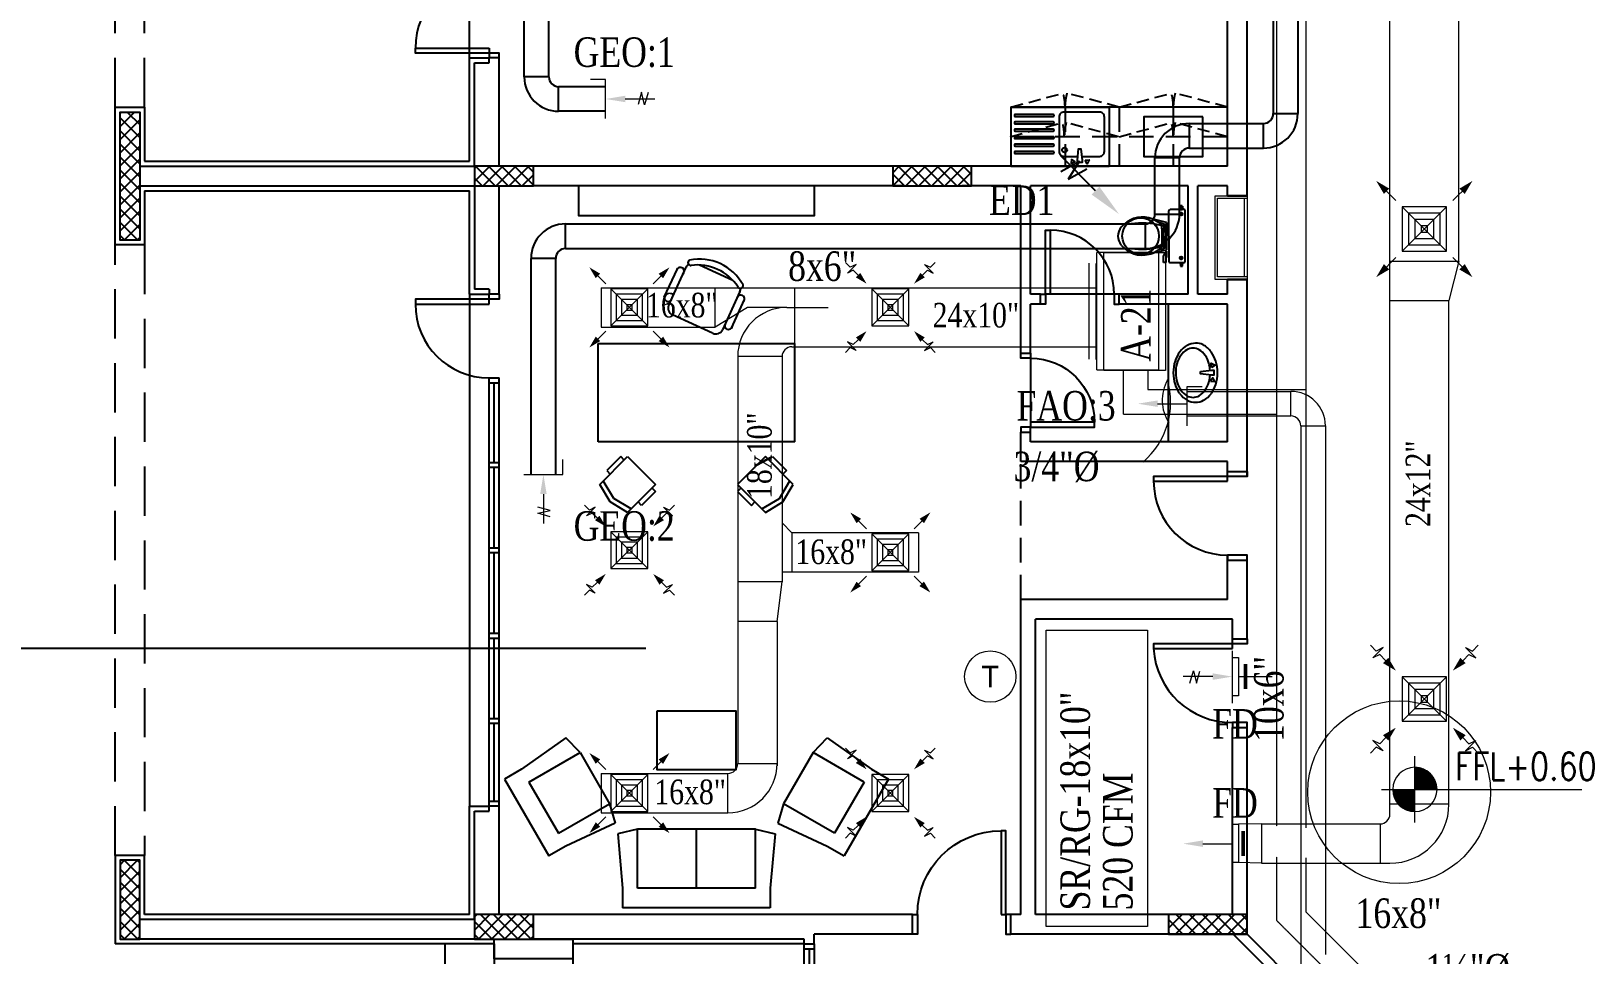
# Model space of a CAD drawing. Extents: x 278386 to 404536, y 8015 to 97114.
# Drawn here: x 299771 to 315429, y 30032 to 39410 of the extents above; entities that cross this region are included whole.
import ezdxf
from ezdxf.enums import TextEntityAlignment as Align

# ---------------------------------------------------------------- set-up
doc = ezdxf.new("R2010")
doc.units = 0
doc.header["$LTSCALE"] = 2
doc.header["$MEASUREMENT"] = 0
for name, pattern in [('1-BLOCK-A_FLOOR PLAN$0$HIDDEN', [0.375, 0.25, -0.125]), ('1-BLOCK-A_FLOOR PLAN$0$HIDDEN2', [0.1875, 0.125, -0.0625]), ('HIDDEN', [0.375, 0.25, -0.125])]:
    doc.linetypes.add(name, pattern=pattern)
doc.layers.get('0').update_dxf_attribs({"color": 1})
for name, color, linetype, lineweight in [('-D', 2, 'Continuous', 13), ('-DT', 4, 'Continuous', 13), ('1-BLOCK-A_FLOOR PLAN$0$FINS', 1, 'Continuous', 13), ('1-BLOCK-A_FLOOR PLAN$0$LEVEL', 1, 'Continuous', 13), ('ac duct1', 50, 'Continuous', 13), ('fresh air', 6, 'Continuous', 13)]:
    doc.layers.add(name, color=color, linetype=linetype, lineweight=lineweight)
for name, color, linetype in [('1-BLOCK-A_FLOOR PLAN$0$ARCH', 1, '1-BLOCK-A_FLOOR PLAN$0$HIDDEN2'), ('1-BLOCK-A_FLOOR PLAN$0$CLADDING', 1, 'Continuous'), ('1-BLOCK-A_FLOOR PLAN$0$COL-HAT', 1, 'Continuous'), ('1-BLOCK-A_FLOOR PLAN$0$COLUMN', 1, 'Continuous'), ('1-BLOCK-A_FLOOR PLAN$0$DOOR', 1, 'Continuous'), ('1-BLOCK-A_FLOOR PLAN$0$EL', 1, 'Continuous'), ('1-BLOCK-A_FLOOR PLAN$0$FIXT KIT', 1, 'Continuous'), ('1-BLOCK-A_FLOOR PLAN$0$FUR', 1, 'Continuous'), ('1-BLOCK-A_FLOOR PLAN$0$Hidden', 1, '1-BLOCK-A_FLOOR PLAN$0$HIDDEN'), ('1-BLOCK-A_FLOOR PLAN$0$KITCHEN', 1, 'Continuous'), ('1-BLOCK-A_FLOOR PLAN$0$SANFIX', 1, 'Continuous'), ('1-BLOCK-A_FLOOR PLAN$0$STAIR', 1, 'Continuous'), ('1-BLOCK-A_FLOOR PLAN$0$WALL', 1, 'Continuous'), ('1-BLOCK-A_FLOOR PLAN$0$WIN', 1, 'Continuous'), ('ex text', 93, 'Continuous'), ('ext', 93, 'Continuous')]:
    doc.layers.add(name, color=color, linetype=linetype)
doc.styles.add('1-BLOCK-A_FLOOR PLAN$0$RomanS', font='romans.shx')
doc.styles.add('DIMTEXT', font='romans.shx', dxfattribs={"width": 0.75})
doc.styles.add('IBA', font='romantic.ttf', dxfattribs={"width": 0.8, "height": 0.3})
doc.styles.add('manohar', font='romantic.ttf', dxfattribs={"width": 0.8, "height": 0.25})
doc.styles.add('T2', font='TXT', dxfattribs={"height": 2.5})
doc.dimstyles.new('LEADER', dxfattribs={"dimscale": 0.2, "dimtxt": 1.8, "dimasz": 2, "dimexe": 2, "dimexo": 1.5, "dimgap": 1, "dimtad": 1, "dimlfac": 100, "dimzin": 13, "dimdsep": 46, "dimtxsty": 'DIMTEXT', "dimcen": 1.5, "dimdle": 2, "dimclrd": 4, "dimclre": 256, "dimclrt": 4, "dimadec": 0, "dimazin": 0, "dimtfac": 1, "dimtix": 1, "dimtmove": 2, "dimatfit": 0, "dimfxl": 2, "dimtolj": 1, "dimtzin": 13, "dimarcsym": 0})
pattern_1 = [(45, (-200, -4), (-0.06629126, 0.06629126), []), (135, (-200, -4), (-0.06629126, -0.06629126), [])]

# ---------------------------------------------------------------- blocks, each defined once
blk = doc.blocks.new('SA')
at = {"color": 7}
blk.add_line((-3, 0), (0, 0), dxfattribs=at)
blk.add_solid([(-3, -0.33), (-3, 0.33), (-5, 0)], dxfattribs=at)
blk = doc.blocks.new('A$C364C0CB1')
at = {"layer": '-DT'}
blk.add_lwpolyline([(-0.224, 0), (0.175, 0), (0.175, 0.152)], dxfattribs=at)
at = {"layer": '-DT', "xscale": 0.1000000000000014, "yscale": 0.1000000000000014, "zscale": 0.1000000000000014, "rotation": 90}
blk.add_blockref('SA', (0, 0), dxfattribs=at)
blk = doc.blocks.new('RA')
for p, q in [((-2, 0), (-5, 0)), ((-4.32, -0.67), (-3.95, 0.58)), ((-3.95, 0.58), (-3.66, -0.68)), ((-3.66, -0.68), (-3.32, 0.56))]:
    blk.add_line(p, q)
blk.add_solid([(-2, 0.33), (-2, -0.33), (0, 0)])
blk = doc.blocks.new('A$C5D7019D5')
at = {"layer": '-DT'}
blk.add_lwpolyline([(-0.199, 0), (0.199, 0), (0.199, 0.152)], dxfattribs=at)
at = {"layer": '-DT', "xscale": 0.1000000000000014, "yscale": 0.1000000000000014, "zscale": 0.1000000000000014, "rotation": 90}
blk.add_blockref('RA', (0, 0), dxfattribs=at)
blk = doc.blocks.new('CR')
at = {"layer": 'ext'}
for p, q in [((2.739, 2.723), (4.861, 4.845)), ((3.91, 4.834), (4.527, 3.692)), ((3.433, 4.383), (4.071, 3.261)), ((4.527, 3.692), (3.433, 4.383))]:
    blk.add_line(p, q, dxfattribs=at)
blk.add_circle((0, 0), 1.109, dxfattribs=at)
blk.add_solid([(2.975, 2.488), (2.504, 2.959), (1.325, 1.309)], dxfattribs=at)
blk = doc.blocks.new('1-BLOCK-A_FLOOR PLAN$0$A-WC')
at = {"layer": '1-BLOCK-A_FLOOR PLAN$0$SANFIX', "color": 8, "linetype": 'Continuous'}
for p, q in [((0.246, 0), (-0.246, 0)), ((-0.248, -0.036), (-0.301, -0.036)), ((-0.29, -0.026), (-0.271, -0.026)), ((-0.29, -0.045), (-0.29, -0.026)), ((-0.271, -0.045), (-0.29, -0.045)), ((-0.271, -0.022), (-0.261, -0.022)), ((-0.271, -0.05), (-0.271, -0.022)), ((-0.261, -0.05), (-0.271, -0.05)), ((-0.261, -0.022), (-0.261, -0.05)), ((-0.256, -0.01), (-0.256, -0.144)), ((-0.194, -0.038), (-0.229, -0.038)), ((-0.212, -0.056), (-0.212, -0.021)), ((0.195, -0.038), (0.23, -0.038)), ((0.212, -0.056), (0.212, -0.021)), ((0.249, -0.036), (0.302, -0.036)), ((0.256, -0.144), (0.256, -0.01)), ((0.261, -0.022), (0.261, -0.05)), ((0.272, -0.022), (0.261, -0.022)), ((0.261, -0.05), (0.272, -0.05)), ((0.272, -0.05), (0.272, -0.022)), ((0.29, -0.026), (0.272, -0.026)), ((0.272, -0.045), (0.29, -0.045)), ((0.29, -0.045), (0.29, -0.026)), ((-0.241, -0.159), (0.241, -0.159)), ((-0.175, -0.35), (-0.134, -0.184)), ((-0.117, -0.236), (-0.134, -0.259)), ((-0.131, -0.181), (0, -0.181)), ((-0.131, -0.24), (-0.115, -0.198)), ((-0.105, -0.192), (0, -0.192)), ((-0.101, -0.228), (-0.101, -0.206)), ((-0.101, -0.206), (-0.057, -0.206)), ((-0.067, -0.206), (-0.067, -0.224)), ((-0.057, -0.206), (-0.057, -0.223)), ((-0.057, -0.211), (-0.035, -0.211)), ((-0.035, -0.211), (-0.035, -0.216)), ((-0.035, -0.216), (0.036, -0.216)), ((0, -0.181), (0.132, -0.181)), ((0.106, -0.192), (0, -0.192)), ((0.058, -0.211), (0.036, -0.211)), ((0.036, -0.211), (0.036, -0.216)), ((0.102, -0.206), (0.058, -0.206)), ((0.058, -0.206), (0.058, -0.222)), ((0.068, -0.206), (0.068, -0.223)), ((0.102, -0.226), (0.102, -0.206)), ((0.132, -0.24), (0.115, -0.198)), ((0.134, -0.259), (0.116, -0.233)), ((0.135, -0.184), (0.176, -0.35)), ((0.147, -0.179), (0.209, -0.179)), ((0.147, -0.179), (0.147, -0.186)), ((0.147, -0.186), (0.256, -0.186)), ((0.163, -0.194), (0.163, -0.186)), ((0.197, -0.208), (0.163, -0.194)), ((0.256, -0.208), (0.197, -0.208)), ((0.209, -0.186), (0.209, -0.179)), ((0.256, -0.186), (0.256, -0.208))]:
    blk.add_line(p, q, dxfattribs=at)
for centre in [(-0.212, -0.038), (0.212, -0.038)]:
    blk.add_circle(centre, 0.0141, dxfattribs=at)
for centre, radius, start, end in [((-0.246, -0.01), 0.0101, 90, 180), ((-0.241, -0.144), 0.0151, 180, 270), ((0.241, -0.144), 0.0151, 270, 0), ((0.246, -0.01), 0.0101, 0, 90), ((0.082, -0.414), 0.265, 148.9077, 165.9465), ((0.244, -0.512), 0.454, 146.1571, 148.9077), ((-0.131, -0.184), 0.00303, 90, 165.9466), ((0.58, -0.415), 0.706, 164.6366, 188.9578), ((-0.101, -0.248), 0.0202, 96.9358, 142.58), ((-0.105, -0.202), 0.0101, 90, 158.4986), ((0.009, -1.155), 0.934, 84.3005, 96.9358), ((0.1, -0.246), 0.0202, 37.7817, 84.3005), ((-0.578, -0.415), 0.706, 351.0468, 15.5336), ((0.106, -0.202), 0.0101, 21.5014, 90), ((0.132, -0.184), 0.00303, 14.0534, 90), ((-0.243, -0.512), 0.454, 31.0923, 33.8429), ((-0.081, -0.414), 0.265, 14.0535, 31.0923), ((0.082, -0.414), 0.265, 165.9465, 230.8792), ((-0.081, -0.414), 0.265, 309.1208, 14.0535), ((0, -0.514), 0.136, 230.8791, 309.1209)]:
    blk.add_arc(centre, radius, start, end, dxfattribs=at)
blk = doc.blocks.new('1-BLOCK-A_FLOOR PLAN$0$Lib23')
at = {"color": 9}
for points in [[(0.072, 0.086), (0.029, 0.089), (0.049, 0.05)], [(0.175, -0.012), (0.063, -0.025), (0.038, -0.025), (0.038, 0.025), (0.063, 0.025), (0.175, 0.012)], [(0.061, -0.053), (0.064, -0.096), (0.025, -0.076)]]:
    blk.add_lwpolyline(points, close=True, dxfattribs=at)
blk.add_lwpolyline([(0.076, -0.024, 0.054069), (0.089, -0.099, 0.082314), (0.126, -0.177, 0.106842), (0.187, -0.233, 0.13438), (0.25, -0.25, 0.13438)], format="xyb", dxfattribs=at)
for centre, radius, start, end in [((0.313, 0.026), 0.309, 143.1301, 162.7421), ((0.259, 0.067), 0.242, 118.9112, 143.1301), ((0.342, 0.026), 0.263, 145.008, 163.8305), ((0.286, 0.065), 0.195, 120.6142, 145.008), ((0.225, 0.129), 0.171, 90, 118.9112), ((0.25, 0.125), 0.125, 90, 120.6142), ((0.225, 0.129), 0.171, 61.0888, 90), ((0.25, 0.125), 0.125, 59.3858, 90), ((0.191, 0.067), 0.242, 36.8699, 61.0888), ((0.214, 0.065), 0.195, 34.992, 59.3858), ((0.158, 0.026), 0.263, 16.1695, 34.992), ((0.137, 0.026), 0.309, 17.2579, 36.8699), ((0.399, 0), 0.399, 162.7421, 180), ((0.399, 0), 0.399, 180, 197.2579), ((0.431, 0), 0.356, 163.8305, 176.2102), ((0.069, 0), 0.356, 360, 16.1695), ((0.158, -0.016), 0.268, 343.8305, 3.4791), ((0.051, 0), 0.399, 0, 17.2579), ((0.051, 0), 0.399, 342.7421, 0), ((0.313, -0.026), 0.309, 197.2579, 216.8699), ((0.135, -0.01), 0.291, 325.008, 343.8305), ((0.137, -0.026), 0.309, 323.1301, 342.7421), ((0.273, -0.057), 0.259, 216.8699, 241.0888), ((0.214, -0.165), 0.136, 241.0888, 274.7817), ((0.225, -0.129), 0.171, 270, 298.9112), ((0.25, -0.125), 0.125, 270, 300.6142), ((0.191, -0.067), 0.242, 298.9112, 323.1301), ((0.214, -0.065), 0.195, 300.6142, 325.008)]:
    blk.add_arc(centre, radius, start, end, dxfattribs=at)
blk = doc.blocks.new('1-BLOCK-A_FLOOR PLAN$0$A$C274622E8')
at = {"color": 8}
for p, q in [((0.2, 0.8), (0, 0.75)), ((0.2, 0.2), (0.2, 0.8)), ((1.4, 0.8), (0.2, 0.8)), ((0.8, 0.2), (0.8, 0.8)), ((1.4, 0.2), (1.4, 0.8)), ((1.4, 0.8), (1.6, 0.75)), ((0, 0.75), (0.05, 0.2)), ((1.6, 0.75), (1.55, 0.2)), ((0.05, 0.2), (0.05, 0)), ((1.4, 0.2), (0.2, 0.2)), ((1.55, 0.2), (1.55, 0)), ((1.55, 0), (0.05, 0))]:
    blk.add_line(p, q, dxfattribs=at)
blk = doc.blocks.new('1-BLOCK-A_FLOOR PLAN$0$10d80l')
at = {"color": 9}
blk.add_line((0.75, 0.1), (0.05, 0.1), dxfattribs=at)
for points in [[(0.1, 0.1), (0.05, 0.1), (0.05, 0.75), (0.1, 0.75), (0.1, 0.1)], [(0, 0.1), (0.05, 0.1), (0.05, 0), (0, 0)], [(0.8, 0.1), (0.75, 0.1), (0.75, 0), (0.8, 0)]]:
    blk.add_lwpolyline(points, dxfattribs=at)
blk.add_arc((0.1, 0.1), 0.65, 0, 90, dxfattribs=at)
blk = doc.blocks.new('1-BLOCK-A_FLOOR PLAN$0$W80')
at = {"color": 8}
for p, q in [((0, 0.1), (0.8, 0.1)), ((0.8, 0), (0, 0)), ((0.05, 0), (0.05, 0.1)), ((0.75, 0.05), (0.05, 0.05)), ((0.75, 0.1), (0.75, 0))]:
    blk.add_line(p, q, dxfattribs=at)
blk = doc.blocks.new('1-BLOCK-A_FLOOR PLAN$0$Lvft1')
at = {"color": 8}
for p, q in [((0.9, -0.05), (0, -0.05)), ((0, -0.25), (0, -0.05)), ((0.9, -0.25), (0.9, -0.05)), ((-0.05, -0.8), (0, -0.25)), ((0.15, -0.25), (0.15, -0.85)), ((0.75, -0.25), (0.15, -0.25)), ((0.75, -0.25), (0.75, -0.85)), ((0.95, -0.8), (0.9, -0.25)), ((0.15, -0.85), (-0.05, -0.8)), ((0.75, -0.85), (0.15, -0.85)), ((0.75, -0.85), (0.95, -0.8))]:
    blk.add_line(p, q, dxfattribs=at)
blk = doc.blocks.new('1-BLOCK-A_FLOOR PLAN$0$20d100l')
at = {"color": 8}
for points in [[(0.1, 0.2), (0.05, 0.2), (0.05, 1.05), (0.1, 1.05), (0.1, 0.2)], [(0, 0.2), (0.05, 0.2), (0.05, 0), (0, 0)], [(1, 0.2), (0.95, 0.2), (0.95, 0), (1, 0)]]:
    blk.add_lwpolyline(points, dxfattribs=at)
blk.add_arc((0.1, 0.2), 0.85, 0, 90, dxfattribs=at)
blk = doc.blocks.new('1-BLOCK-A_FLOOR PLAN$0$ZA_TARGT')
at = {"color": 8}
for p, q in [((0, 0.75), (0, -0.75)), ((-0.353, 0.354), (0, 0.354)), ((-0.331, 0.375), (0, 0.375)), ((-0.305, 0.396), (0, 0.396)), ((-0.276, 0.417), (0, 0.417)), ((-0.242, 0.438), (0, 0.438)), ((-0.2, 0.458), (0, 0.458)), ((-0.143, 0.479), (0, 0.479)), ((-0.75, 0), (0.75, 0)), ((-0.5, 0.021), (0, 0.021)), ((-0.498, 0.042), (0, 0.042)), ((-0.496, 0.063), (0, 0.063)), ((-0.493, 0.083), (0, 0.083)), ((-0.489, 0.104), (0, 0.104)), ((-0.484, 0.125), (0, 0.125)), ((-0.478, 0.146), (0, 0.146)), ((-0.471, 0.167), (0, 0.167)), ((-0.464, 0.188), (0, 0.188)), ((-0.455, 0.208), (0, 0.208)), ((-0.444, 0.229), (0, 0.229)), ((-0.433, 0.25), (0, 0.25)), ((-0.42, 0.271), (0, 0.271)), ((-0.406, 0.292), (0, 0.292)), ((-0.39, 0.313), (0, 0.313)), ((-0.373, 0.333), (0, 0.333)), ((0, 0), (0.5, 0)), ((0, 0), (0.5, 0)), ((0.5, -0.021), (0, -0.021)), ((0.498, -0.042), (0, -0.042)), ((0.496, -0.063), (0, -0.063)), ((0.493, -0.083), (0, -0.083)), ((0.489, -0.104), (0, -0.104)), ((0.484, -0.125), (0, -0.125)), ((0.478, -0.146), (0, -0.146)), ((0.471, -0.167), (0, -0.167)), ((0.464, -0.188), (0, -0.188)), ((0.455, -0.208), (0, -0.208)), ((0.444, -0.229), (0, -0.229)), ((0.433, -0.25), (0, -0.25)), ((0.42, -0.271), (0, -0.271)), ((0.406, -0.292), (0, -0.292)), ((0.39, -0.313), (0, -0.313)), ((0.373, -0.333), (0, -0.333)), ((0.353, -0.354), (0, -0.354)), ((0.331, -0.375), (0, -0.375)), ((0.305, -0.396), (0, -0.396)), ((0.276, -0.417), (0, -0.417)), ((0.242, -0.438), (0, -0.438)), ((0.2, -0.458), (0, -0.458)), ((0.143, -0.479), (0, -0.479))]:
    blk.add_line(p, q, dxfattribs=at)
blk.add_circle((0, 0), 0.5, dxfattribs=at)
blk = doc.blocks.new('1-BLOCK-A_FLOOR PLAN$0$sk-s-100')
at = {"color": 8}
for p, q in [((1, 0), (0, 0)), ((0, -0.6), (0, 0)), ((1, -0.6), (1, 0)), ((1, -0.6), (0, -0.6))]:
    blk.add_line(p, q, dxfattribs=at)
blk.add_lwpolyline([(0.279, -0.1), (0.1, -0.1, 0.414214), (0.05, -0.15), (0.05, -0.5, 0.414214), (0.1, -0.55), (0.46, -0.55, 0.414214), (0.51, -0.5), (0.51, -0.15, 0.414214), (0.46, -0.1), (0.321, -0.1)], format="xyb", dxfattribs=at)
for points in [[(0.247, -0.061), (0.204, -0.064), (0.224, -0.025)], [(0.275, -0.062), (0.275, -0.038), (0.325, -0.038), (0.325, -0.062), (0.312, -0.175), (0.288, -0.175)], [(0.386, -0.072), (0.389, -0.029), (0.35, -0.049)]]:
    blk.add_lwpolyline(points, close=True, dxfattribs=at)
for points in [[(0.955, -0.13), (0.57, -0.13, 1), (0.57, -0.15), (0.955, -0.15, 1)], [(0.955, -0.205), (0.57, -0.205, 1), (0.57, -0.225), (0.955, -0.225, 1)], [(0.955, -0.28), (0.57, -0.28, 1), (0.57, -0.3), (0.955, -0.3, 1)], [(0.955, -0.355), (0.57, -0.355, 1), (0.57, -0.375), (0.955, -0.375, 1)], [(0.955, -0.43), (0.57, -0.43, 1), (0.57, -0.45), (0.955, -0.45, 1)], [(0.955, -0.505), (0.57, -0.505, 1), (0.57, -0.525), (0.955, -0.525, 1)]]:
    blk.add_lwpolyline(points, format="xyb", close=True, dxfattribs=at)
blk.add_circle((0.455, -0.165), 0.025, dxfattribs=at)
blk = doc.blocks.new('1-BLOCK-A_FLOOR PLAN', base_point=(138.43, 17.087))
at = {"layer": '1-BLOCK-A_FLOOR PLAN$0$COL-HAT'}
h = blk.add_hatch(dxfattribs=at)
h.set_pattern_fill('ANSI37', color=8, scale=0.75, angle=-90, style=0)
h.set_pattern_definition([(315, (36.75, 44.05), (0.066291, 0.066291), []), (45, (36.75, 44.05), (-0.066291, 0.066291), [])])
h.paths.add_polyline_path([(36.8, 44.05), (36.75, 44.05), (36.75, 45.35), (36.8, 45.35), (36.95, 45.35), (36.95, 44.05)])
h = blk.add_hatch(dxfattribs=at)
h.set_pattern_fill('ANSI37', color=8, scale=0.75, style=0)
h.set_pattern_definition([(45, (-200.05, -4), (-0.06629126, 0.06629126), []), (135, (-200.05, -4), (-0.06629126, -0.06629126), [])])
h.paths.add_polyline_path([(40.95, 44.8), (40.35, 44.8), (40.35, 44.6), (40.95, 44.6)])
h = blk.add_hatch(dxfattribs=at)
h.set_pattern_fill('ANSI37', color=8, scale=0.75, style=0)
h.set_pattern_definition(pattern_1)
h.paths.add_polyline_path([(45.4, 44.8), (44.6, 44.8), (44.6, 44.6), (45.4, 44.6)])
h = blk.add_hatch(dxfattribs=at)
h.set_pattern_fill('ANSI37', color=8, scale=0.75, angle=-90, style=0)
h.set_pattern_definition([(315, (36.75, 36.95), (0.066291, 0.066291), []), (45, (36.75, 36.95), (-0.066291, 0.066291), [])])
h.paths.add_polyline_path([(36.95, 36.95), (36.95, 37.75), (36.8, 37.75), (36.75, 37.75), (36.75, 36.95)])
h = blk.add_hatch(dxfattribs=at)
h.set_pattern_fill('ANSI37', color=8, scale=0.75, style=0)
h.set_pattern_definition([(45, (40.35, 36.95), (-0.066291, 0.066291), []), (135, (40.35, 36.95), (-0.066291, -0.066291), [])])
h.paths.add_polyline_path([(40.95, 37.2), (40.35, 37.2), (40.35, 36.95), (40.95, 36.95)])
h = blk.add_hatch(dxfattribs=at)
h.set_pattern_fill('ANSI37', color=8, scale=0.75, style=0)
h.set_pattern_definition(pattern_1)
h.paths.add_polyline_path([(48.2, 37.2), (47.4, 37.2), (47.4, 37), (48.2, 37)])
at = {"layer": '1-BLOCK-A_FLOOR PLAN$0$ARCH', "color": 8, "linetype": '1-BLOCK-A_FLOOR PLAN$0$HIDDEN'}
for p, q in [((36.7, 45.4), (36.7, 51.6)), ((37, 45.4), (37, 51.6)), ((36.7, 37.8), (36.7, 44)), ((37, 44), (37, 37.8))]:
    blk.add_line(p, q, dxfattribs=at)
at = {"layer": '1-BLOCK-A_FLOOR PLAN$0$CLADDING', "color": 8}
for p, q in [((40.3, 44.85), (40.3, 45.9)), ((40.3, 45.9), (40.5, 45.9)), ((37, 44.85), (40.3, 44.85)), ((37, 44.55), (40.3, 44.55)), ((40.3, 43.5), (40.3, 44.55)), ((40.3, 43.5), (40.5, 43.5)), ((40.3, 37.2), (40.3, 38.3)), ((40.3, 38.3), (40.5, 38.3)), ((40.3, 37.2), (37, 37.2)), ((40.4, 36.9), (36.7, 36.9)), ((40.55, 36.9), (40.3, 36.9)), ((43.7, 36.9), (41.35, 36.9))]:
    blk.add_line(p, q, dxfattribs=at)
for points in [[(37, 44.55), (37, 44), (36.75, 44), (36.75, 44), (36.7, 44), (36.7, 45.4), (36.75, 45.4), (36.75, 45.4), (37, 45.4), (37, 44.85)], [(37, 37.2), (37, 37.8), (36.75, 37.8), (36.75, 37.8), (36.7, 37.8), (36.7, 36.9)]]:
    blk.add_lwpolyline(points, dxfattribs=at)
at = {"layer": '1-BLOCK-A_FLOOR PLAN$0$COLUMN', "color": 8}
for points in [[(36.8, 44.05), (36.8, 44.05), (36.75, 44.05), (36.75, 45.35), (36.8, 45.35), (36.8, 45.35), (36.95, 45.35), (36.95, 44.05)], [(40.95, 44.6), (40.95, 44.8), (40.35, 44.8), (40.35, 44.6)], [(45.4, 44.6), (45.4, 44.8), (44.6, 44.8), (44.6, 44.6)], [(40.95, 36.95), (40.95, 37.2), (40.35, 37.2), (40.35, 36.95)], [(48.2, 37), (48.2, 37.2), (47.4, 37.2), (47.4, 37)], [(40.55, 36.95), (41.35, 36.95), (41.35, 36.75), (40.55, 36.75)]]:
    blk.add_lwpolyline(points, close=True, dxfattribs=at)
blk.add_lwpolyline([(36.95, 36.95), (36.95, 37.75), (36.8, 37.75), (36.8, 37.75), (36.75, 37.75), (36.75, 36.95), (36.95, 36.95)], dxfattribs=at)
at = {"layer": '1-BLOCK-A_FLOOR PLAN$0$DOOR', "color": 8, "linetype": '1-BLOCK-A_FLOOR PLAN$0$HIDDEN2'}
blk.add_line((45.9, 40.4), (45.9, 41.8), dxfattribs=at)
at = {"layer": '1-BLOCK-A_FLOOR PLAN$0$DOOR', "color": 8}
for points in [[(40.5, 46), (40.5, 45.95), (39.75, 45.95), (39.75, 46), (40.5, 46)], [(40.6, 45.9), (40.6, 45.95), (40.5, 45.95), (40.5, 45.9)], [(40.5, 43.4), (40.5, 43.45), (39.75, 43.45), (39.75, 43.4), (40.5, 43.4)], [(40.6, 43.5), (40.6, 43.45), (40.5, 43.45), (40.5, 43.5)], [(48.2, 41.7), (48.2, 41.65), (48, 41.65), (48, 41.7)], [(48, 41.6), (48, 41.65), (47.25, 41.65), (47.25, 41.6), (48, 41.6)], [(48.2, 40.8), (48.2, 40.85), (48, 40.85), (48, 40.8)], [(48.05, 39.9), (48.05, 39.95), (47.25, 39.95), (47.25, 39.9), (48.05, 39.9)], [(48.2, 40), (48.2, 39.95), (48.05, 39.95), (48.05, 40)], [(48.2, 39.1), (48.2, 39.15), (48.05, 39.15), (48.05, 39.1)]]:
    blk.add_lwpolyline(points, dxfattribs=at)
for centre, radius, start, end in [((40.5, 46), 0.75, 90, 180), ((40.5, 43.4), 0.75, 180, 270), ((48, 41.6), 0.75, 180, 270), ((48.043, 39.944), 0.794, 183.1812, 270.514)]:
    blk.add_arc(centre, radius, start, end, dxfattribs=at)
at = {"layer": '1-BLOCK-A_FLOOR PLAN$0$EL', "color": 8, "linetype": '1-BLOCK-A_FLOOR PLAN$0$HIDDEN', "ltscale": 0.25}
for points in [[(45.8, 45.4), (46.331, 45.543, -0.065901), (46.35, 45.4)], [(46.9, 45.4), (46.369, 45.543, 0.065901), (46.35, 45.4)], [(46.9, 45.4), (47.431, 45.543, -0.065901), (47.45, 45.4)], [(48, 45.4), (47.469, 45.543, 0.065901), (47.45, 45.4)], [(45.793, 45.1), (46.324, 45.243, -0.065901), (46.343, 45.1)], [(46.893, 45.1), (46.362, 45.243, 0.065901), (46.343, 45.1)], [(46.9, 45.1), (47.431, 45.243, -0.065901), (47.45, 45.1)], [(48, 45.1), (47.469, 45.243, 0.065901), (47.45, 45.1)]]:
    blk.add_lwpolyline(points, format="xyb", dxfattribs=at)
at = {"layer": '1-BLOCK-A_FLOOR PLAN$0$FINS', "color": 8}
for p, q in [((47.875, 44.5), (48, 44.5)), ((47.875, 43.65), (47.875, 44.5)), ((47.9, 44.475), (48.2, 44.475)), ((47.9, 43.675), (47.9, 44.475)), ((48.17, 44.475), (48.17, 43.675)), ((48.2, 44.5), (48.2, 43.65)), ((48, 43.65), (47.875, 43.65)), ((48.2, 43.675), (47.9, 43.675))]:
    blk.add_line(p, q, dxfattribs=at)
at = {"layer": '1-BLOCK-A_FLOOR PLAN$0$FIXT KIT', "color": 8}
blk.add_lwpolyline([(47.75, 45.3), (47.15, 45.3), (47.15, 44.9), (47.75, 44.9)], close=True, dxfattribs=at)
at = {"layer": '1-BLOCK-A_FLOOR PLAN$0$FUR', "color": 8}
for p, q in [((42.279, 43.47), (42.412, 43.759)), ((42.325, 43.39), (42.502, 43.776)), ((42.637, 43.797), (42.975, 43.641)), ((43.047, 43.526), (42.87, 43.139)), ((42.961, 43.156), (43.094, 43.446)), ((42.77, 43.103), (42.362, 43.291)), ((41.606, 43), (43.606, 43)), ((41.606, 42), (41.606, 43)), ((43.606, 42), (43.606, 43)), ((43.606, 42), (41.606, 42)), ((41.624, 41.567), (41.906, 41.85)), ((41.836, 41.85), (41.694, 41.709)), ((41.871, 41.815), (41.836, 41.85)), ((41.906, 41.85), (42.189, 41.567)), ((43.306, 41.85), (43.024, 41.567)), ((43.589, 41.567), (43.306, 41.85)), ((43.342, 41.815), (43.377, 41.85)), ((43.377, 41.85), (43.519, 41.709)), ((41.694, 41.709), (41.73, 41.673)), ((43.519, 41.709), (43.483, 41.673)), ((41.73, 41.39), (41.624, 41.567)), ((41.765, 41.426), (41.659, 41.603)), ((42.189, 41.567), (41.906, 41.284)), ((42.189, 41.496), (42.048, 41.355)), ((42.154, 41.532), (42.189, 41.496)), ((43.024, 41.567), (43.306, 41.284)), ((43.059, 41.532), (43.024, 41.496)), ((43.024, 41.496), (43.165, 41.355)), ((43.448, 41.426), (43.554, 41.603)), ((43.483, 41.39), (43.589, 41.567)), ((41.906, 41.284), (41.73, 41.39)), ((41.942, 41.32), (41.765, 41.426)), ((42.048, 41.355), (42.012, 41.39)), ((43.165, 41.355), (43.2, 41.39)), ((43.271, 41.32), (43.448, 41.426)), ((43.306, 41.284), (43.483, 41.39))]:
    blk.add_line(p, q, dxfattribs=at)
for points in [[(43.806, 44.6), (41.406, 44.6), (41.406, 44.3), (43.806, 44.3)], [(42.206, 39.268), (43.006, 39.268), (43.006, 38.668), (42.206, 38.668)]]:
    blk.add_lwpolyline(points, close=True, dxfattribs=at)
for centre, radius, start, end in [((42.547, 43.82), 0.0274, 118.6186, 277.336), ((42.639, 43.356), 0.5, 28.4387, 102.1785), ((42.441, 43.734), 0.0391, 319.0484, 171.5688), ((42.57, 43.745), 0.075, 127.7242, 155.3086), ((42.616, 43.306), 0.491, 32.8844, 97.7329), ((43.052, 43.588), 0.0274, 213.2812, 11.9987), ((42.979, 43.557), 0.075, 335.3086, 2.8931), ((42.317, 43.464), 0.0391, 139.0484, 351.5688), ((42.393, 43.359), 0.075, 155.3086, 245.3086), ((43.056, 43.451), 0.0391, 319.0484, 171.5688), ((42.802, 43.171), 0.075, 245.3086, 335.3086), ((42.932, 43.182), 0.0391, 139.0484, 351.5688)]:
    blk.add_arc(centre, radius, start, end, dxfattribs=at)
at = {"layer": '1-BLOCK-A_FLOOR PLAN$0$Hidden', "color": 8, "ltscale": 0.5}
for p, q in [((46.35, 45.4), (46.35, 44.8)), ((46.9, 45.4), (46.9, 44.8)), ((47.45, 45.4), (47.45, 44.8))]:
    blk.add_line(p, q, dxfattribs=at)
at = {"layer": '1-BLOCK-A_FLOOR PLAN$0$KITCHEN', "color": 8}
for p, q in [((45.8, 45.4), (45.8, 44.8)), ((48, 45.4), (45.8, 45.4))]:
    blk.add_line(p, q, dxfattribs=at)
at = {"layer": '1-BLOCK-A_FLOOR PLAN$0$KITCHEN', "color": 8, "linetype": '1-BLOCK-A_FLOOR PLAN$0$HIDDEN', "ltscale": 0.5}
blk.add_line((48, 45.1), (45.8, 45.1), dxfattribs=at)
at = {"layer": '1-BLOCK-A_FLOOR PLAN$0$LEVEL', "color": 8, "linetype": 'Continuous'}
blk.add_line((50.241, 38.47), (51.802, 38.47), dxfattribs=at)
at = {"layer": '1-BLOCK-A_FLOOR PLAN$0$SANFIX', "color": 8}
blk.add_line((47.4, 42), (47.4, 43.4), dxfattribs=at)
at = {"layer": '1-BLOCK-A_FLOOR PLAN$0$STAIR', "color": 8}
for p, q in [((40.55, 36.9), (40.55, 33.5)), ((41.35, 36.9), (41.35, 33.5))]:
    blk.add_line(p, q, dxfattribs=at)
at = {"layer": '1-BLOCK-A_FLOOR PLAN$0$WALL', "color": 8}
for p, q in [((48, 44.8), (48, 49.4)), ((48.2, 44.5), (48.2, 49.4)), ((40.6, 45.9), (40.5, 45.9)), ((40.5, 45.85), (40.5, 45.9)), ((40.6, 44.8), (40.6, 45.9)), ((40.35, 44.8), (40.35, 45.85)), ((40.35, 45.85), (40.5, 45.85)), ((36.95, 44.8), (40.35, 44.8)), ((44.7, 44.8), (40.95, 44.8)), ((48, 44.8), (45.3, 44.8)), ((36.95, 44.6), (40.35, 44.6)), ((40.35, 44.6), (40.35, 43.55)), ((40.6, 43.5), (40.6, 44.6)), ((44.7, 44.6), (40.95, 44.6)), ((45.9, 44.6), (45.3, 44.6)), ((45.9, 42.9), (45.9, 44.6)), ((46, 43.5), (46, 44.6)), ((47.6, 44.6), (46, 44.6)), ((47.6, 43.5), (47.6, 44.6)), ((47.7, 43.5), (47.7, 44.6)), ((48, 44.6), (47.7, 44.6)), ((48, 44.5), (48, 44.6)), ((48.2, 44.5), (48, 44.5)), ((48, 44.5), (48.2, 44.5)), ((40.5, 43.55), (40.35, 43.55)), ((40.5, 43.55), (40.5, 43.5)), ((48, 43.5), (48, 43.65)), ((48, 43.65), (48.2, 43.65)), ((48.2, 43.65), (48, 43.65)), ((48.2, 41.65), (48.2, 43.65)), ((40.6, 43.5), (40.5, 43.5)), ((46.1, 43.5), (46, 43.5)), ((46, 42.9), (46, 43.4)), ((46.1, 43.4), (46, 43.4)), ((46.1, 43.4), (46.1, 43.5)), ((47.6, 43.5), (46.9, 43.5)), ((46.9, 43.4), (46.9, 43.5)), ((48, 43.4), (46.9, 43.4)), ((48, 43.5), (47.7, 43.5)), ((48, 42), (48, 43.4)), ((45.9, 42.9), (46, 42.9)), ((45.9, 41.8), (45.9, 42.1)), ((45.9, 42.1), (46, 42.1)), ((45.9, 41.8), (45.9, 42)), ((46, 42), (46, 42.1)), ((48, 42), (46, 42)), ((48, 41.8), (45.9, 41.8)), ((48, 41.65), (48, 41.8)), ((48, 41.7), (48.2, 41.7)), ((48, 40.4), (48, 40.85)), ((48, 40.8), (48.2, 40.8)), ((48.2, 40), (48.2, 40.85)), ((48, 40.4), (45.9, 40.4)), ((45.9, 37.2), (45.9, 40.4)), ((48.05, 40.2), (46.05, 40.2)), ((46.05, 37.2), (46.05, 40.2)), ((48.05, 40), (48.05, 40.2)), ((48.05, 40), (48.2, 40)), ((48.05, 37.2), (48.05, 39.1)), ((48.05, 39.1), (48.2, 39.1)), ((48.2, 37.2), (48.2, 39.1)), ((40.35, 37.15), (40.35, 38.25)), ((40.35, 38.25), (40.5, 38.25)), ((40.6, 38.3), (40.5, 38.3)), ((40.5, 38.25), (40.5, 38.3)), ((40.6, 37.2), (40.6, 38.3)), ((40.35, 37.15), (36.95, 37.15)), ((44.8, 37.2), (40.95, 37.2)), ((44.8, 37), (44.8, 37.2)), ((45.9, 37.2), (45.8, 37.2)), ((45.8, 37), (45.8, 37.2)), ((48.05, 37.2), (46.05, 37.2)), ((48.05, 37.2), (47.4, 37.2)), ((44.8, 37), (43.8, 37)), ((43.8, 36.9), (43.8, 37)), ((43.8, 36.9), (43.8, 37)), ((48.2, 37), (45.8, 37)), ((48.815, 36.244), (48.059, 37)), ((48.885, 36.315), (48.2, 37)), ((40.4, 36.95), (36.95, 36.95)), ((43.7, 36.95), (40.95, 36.95)), ((43.7, 36.9), (43.7, 36.95)), ((43.7, 36.9), (43.8, 36.9))]:
    blk.add_line(p, q, dxfattribs=at)
at = {"layer": '1-BLOCK-A_FLOOR PLAN$0$WALL', "color": 8, "linetype": '1-BLOCK-A_FLOOR PLAN$0$HIDDEN'}
blk.add_line((40.05, 36.9), (40.05, 33.6), dxfattribs=at)
at = {"layer": '1-BLOCK-A_FLOOR PLAN$0$WIN', "color": 8}
for p, q in [((40.3, 45.9), (40.3, 51.1)), ((40.3, 43.5), (40.3, 38.3)), ((40.5, 38.3), (40.5, 42.65)), ((40.5, 42.65), (40.6, 42.65)), ((40.5, 42.6), (40.6, 42.6)), ((40.55, 41.792), (40.55, 42.6)), ((40.6, 38.3), (40.6, 42.65)), ((40.5, 41.792), (40.6, 41.792)), ((40.5, 41.742), (40.6, 41.742)), ((40.55, 40.925), (40.55, 41.742)), ((40.5, 40.925), (40.6, 40.925)), ((40.5, 40.875), (40.6, 40.875)), ((40.55, 40.058), (40.55, 40.875)), ((40.5, 40.058), (40.6, 40.058)), ((40.5, 40.008), (40.6, 40.008)), ((40.55, 39.192), (40.55, 40.008)), ((40.5, 39.192), (40.6, 39.192)), ((40.5, 39.142), (40.6, 39.142)), ((40.55, 38.35), (40.55, 39.142)), ((40.5, 38.35), (40.6, 38.35))]:
    blk.add_line(p, q, dxfattribs=at)
at = {"layer": '1-BLOCK-A_FLOOR PLAN$0$DOOR', "color": 8}
blk.add_blockref('1-BLOCK-A_FLOOR PLAN$0$10d80l', (46.1, 43.4), dxfattribs=at)
at = {"layer": '1-BLOCK-A_FLOOR PLAN$0$DOOR', "color": 8, "xscale": -1, "rotation": 269.9999999999837}
blk.add_blockref('1-BLOCK-A_FLOOR PLAN$0$10d80l', (45.9, 42.1), dxfattribs=at)
at = {"layer": '1-BLOCK-A_FLOOR PLAN$0$DOOR', "color": 8, "xscale": -1}
blk.add_blockref('1-BLOCK-A_FLOOR PLAN$0$20d100l', (45.8, 37), dxfattribs=at)
at = {"layer": '1-BLOCK-A_FLOOR PLAN$0$FIXT KIT', "color": 8, "rotation": 180}
blk.add_blockref('1-BLOCK-A_FLOOR PLAN$0$sk-s-100', (46.8, 44.8), dxfattribs=at)
at = {"layer": '1-BLOCK-A_FLOOR PLAN$0$FUR', "color": 8, "rotation": 120}
blk.add_blockref('1-BLOCK-A_FLOOR PLAN$0$Lvft1', (41.062, 37.77), dxfattribs=at)
at = {"layer": '1-BLOCK-A_FLOOR PLAN$0$FUR', "color": 8, "xscale": -1, "rotation": 240}
blk.add_blockref('1-BLOCK-A_FLOOR PLAN$0$Lvft1', (44.151, 37.77), dxfattribs=at)
at = {"layer": '1-BLOCK-A_FLOOR PLAN$0$FUR', "color": 8}
blk.add_blockref('1-BLOCK-A_FLOOR PLAN$0$A$C274622E8', (41.806, 37.268), dxfattribs=at)
at = {"layer": '1-BLOCK-A_FLOOR PLAN$0$LEVEL', "color": 8, "linetype": 'Continuous', "xscale": -0.4499999999999318, "yscale": 0.4499999999999318, "zscale": 0.45, "rotation": 180}
blk.add_blockref('1-BLOCK-A_FLOOR PLAN$0$ZA_TARGT', (49.904, 38.47), dxfattribs=at)
at = {"layer": '1-BLOCK-A_FLOOR PLAN$0$SANFIX', "color": 8, "xscale": 1.050228427499885, "yscale": 1.050228427499885, "zscale": 1.050228427499885, "rotation": 270.0863139834656}
blk.add_blockref('1-BLOCK-A_FLOOR PLAN$0$A-WC', (47.57, 44.091), dxfattribs=at)
at = {"layer": '1-BLOCK-A_FLOOR PLAN$0$SANFIX', "color": 8, "linetype": 'Continuous', "rotation": 180}
blk.add_blockref('1-BLOCK-A_FLOOR PLAN$0$Lib23', (47.9, 42.702), dxfattribs=at)
at = {"layer": '1-BLOCK-A_FLOOR PLAN$0$WIN', "color": 8, "rotation": 90}
blk.add_blockref('1-BLOCK-A_FLOOR PLAN$0$W80', (43.8, 36.1), dxfattribs=at)
at = {"layer": '1-BLOCK-A_FLOOR PLAN$0$LEVEL', "color": 8, "style": '1-BLOCK-A_FLOOR PLAN$0$RomanS', "width": 0.8}
blk.add_text('FFL+0.60', height=0.2812, dxfattribs=at).set_placement((51.031, 38.705), align=Align.MIDDLE)
blk = doc.blocks.new('A$C51B27907')
blk.add_blockref('1-BLOCK-A_FLOOR PLAN', (123.971, 2.307))
blk = doc.blocks.new('T')
blk.add_circle((0, 0), 2.37)
at = {"style": 'T2'}
blk.add_text('T', height=2, dxfattribs=at).set_placement((0, 0), align=Align.MIDDLE)
blk = doc.blocks.new('CAP')
at = {"const_width": 0.1}
blk.add_lwpolyline([(0, 0.827), (0, -0.884)], dxfattribs=at)
blk = doc.blocks.new('G R 12')
at = {"layer": '-DT', "color": 7}
for p, q in [((-0.426, 0.426), (-0.38, 0.38)), ((-0.426, 0.426), (-0.38, 0.38)), ((-0.407, 0.326), (-0.324, 0.408)), ((-0.407, 0.326), (-0.324, 0.408)), ((-0.324, 0.408), (-0.38, 0.38)), ((-0.324, 0.408), (-0.38, 0.38)), ((0.407, 0.326), (0.324, 0.408)), ((0.324, 0.408), (0.38, 0.38)), ((0.407, 0.326), (0.324, 0.408)), ((0.324, 0.408), (0.38, 0.38)), ((0.426, 0.426), (0.38, 0.38)), ((0.426, 0.426), (0.38, 0.38)), ((-0.352, 0.352), (-0.407, 0.326)), ((-0.352, 0.352), (-0.407, 0.326)), ((-0.352, 0.352), (-0.306, 0.306)), ((-0.352, 0.352), (-0.306, 0.306)), ((0.352, 0.352), (0.306, 0.306)), ((0.352, 0.352), (0.306, 0.306)), ((0.352, 0.352), (0.407, 0.326)), ((0.352, 0.352), (0.407, 0.326)), ((-0.352, -0.352), (-0.407, -0.326)), ((-0.407, -0.326), (-0.324, -0.408)), ((-0.352, -0.352), (-0.407, -0.326)), ((-0.407, -0.326), (-0.324, -0.408)), ((-0.352, -0.352), (-0.306, -0.306)), ((-0.352, -0.352), (-0.306, -0.306)), ((0.352, -0.352), (0.306, -0.306)), ((0.352, -0.352), (0.306, -0.306)), ((0.407, -0.326), (0.324, -0.408)), ((0.407, -0.326), (0.324, -0.408)), ((0.352, -0.352), (0.407, -0.326)), ((0.352, -0.352), (0.407, -0.326)), ((-0.426, -0.426), (-0.38, -0.38)), ((-0.426, -0.426), (-0.38, -0.38)), ((-0.324, -0.408), (-0.38, -0.38)), ((-0.324, -0.408), (-0.38, -0.38)), ((0.324, -0.408), (0.38, -0.38)), ((0.324, -0.408), (0.38, -0.38)), ((0.426, -0.426), (0.38, -0.38)), ((0.426, -0.426), (0.38, -0.38))]:
    blk.add_line(p, q, dxfattribs=at)
at = {"layer": '-DT', "color": 1}
for p, q in [((-0.175, 0.175), (0.175, -0.175)), ((-0.175, -0.175), (0.175, 0.175)), ((-0.175, 0.175), (0.175, -0.175)), ((-0.175, -0.175), (0.175, 0.175))]:
    blk.add_line(p, q, dxfattribs=at)
at = {"layer": '-DT', "color": 7}
for points in [[(-0.225, 0.225, 0, 0.06, 0), (-0.306, 0.306, 0.06, 0.06, 0)], [(-0.225, 0.225, 0, 0.06, 0), (-0.306, 0.306, 0.06, 0.06, 0)], [(0.225, 0.225, 0, 0.06, 0), (0.306, 0.306, 0.06, 0.06, 0)], [(0.225, 0.225, 0, 0.06, 0), (0.306, 0.306, 0.06, 0.06, 0)], [(-0.225, -0.225, 0, 0.06, 0), (-0.306, -0.306, 0.06, 0.06, 0)], [(-0.225, -0.225, 0, 0.06, 0), (-0.306, -0.306, 0.06, 0.06, 0)], [(0.225, -0.225, 0, 0.06, 0), (0.306, -0.306, 0.06, 0.06, 0)], [(0.225, -0.225, 0, 0.06, 0), (0.306, -0.306, 0.06, 0.06, 0)]]:
    blk.add_lwpolyline(points, format="xyseb", dxfattribs=at)
blk.add_lwpolyline([(-0.175, -0.175), (0.175, -0.175), (0.175, 0.175), (-0.175, 0.175)], close=True, dxfattribs=at)
blk.add_lwpolyline([(-0.175, -0.175), (0.175, -0.175), (0.175, 0.175), (-0.175, 0.175)], close=True, dxfattribs=at)
at = {"layer": '-DT', "color": 1}
for points in [[(-0.125, -0.125), (0.125, -0.125), (0.125, 0.125), (-0.125, 0.125)], [(-0.125, -0.125), (0.125, -0.125), (0.125, 0.125), (-0.125, 0.125)], [(-0.075, -0.075), (0.075, -0.075), (0.075, 0.075), (-0.075, 0.075)], [(-0.075, -0.075), (0.075, -0.075), (0.075, 0.075), (-0.075, 0.075)], [(-0.025, -0.025), (0.025, -0.025), (0.025, 0.025), (-0.025, 0.025)], [(-0.025, -0.025), (0.025, -0.025), (0.025, 0.025), (-0.025, 0.025)]]:
    blk.add_lwpolyline(points, close=True, dxfattribs=at)
blk = doc.blocks.new('G S 14')
at = {"layer": '-DT', "color": 7}
for p, q in [((-0.345, 0.345), (-0.225, 0.225)), ((0.225, 0.225), (0.345, 0.345)), ((-0.345, -0.345), (-0.225, -0.225)), ((0.225, -0.225), (0.345, -0.345))]:
    blk.add_line(p, q, dxfattribs=at)
at = {"layer": '-DT', "color": 1}
for p, q in [((-0.175, 0.175), (0.175, -0.175)), ((-0.175, -0.175), (0.175, 0.175))]:
    blk.add_line(p, q, dxfattribs=at)
at = {"layer": '-DT', "color": 7}
for points in [[(-0.38, 0.38, 0, 0.06, 0), (-0.298, 0.298, 0.06, 0.06, 0)], [(0.38, 0.38, 0, 0.06, 0), (0.298, 0.298, 0.06, 0.06, 0)], [(-0.38, -0.38, 0, 0.06, 0), (-0.298, -0.298, 0.06, 0.06, 0)], [(0.38, -0.38, 0, 0.06, 0), (0.298, -0.298, 0.06, 0.06, 0)]]:
    blk.add_lwpolyline(points, format="xyseb", dxfattribs=at)
blk.add_lwpolyline([(-0.175, -0.175), (0.175, -0.175), (0.175, 0.175), (-0.175, 0.175)], close=True, dxfattribs=at)
at = {"layer": '-DT', "color": 1}
for points in [[(-0.125, -0.125), (0.125, -0.125), (0.125, 0.125), (-0.125, 0.125)], [(-0.075, -0.075), (0.075, -0.075), (0.075, 0.075), (-0.075, 0.075)], [(-0.025, -0.025), (0.025, -0.025), (0.025, 0.025), (-0.025, 0.025)]]:
    blk.add_lwpolyline(points, close=True, dxfattribs=at)

msp = doc.modelspace()

# ---------------------------------------------------------------- linework, layer by layer
at = {"layer": '-D'}
msp.add_line((312039, 32851, 0), (312381, 32851, 0), dxfattribs=at)
for points in [[(311297, 37159), (311297, 35960), (310671, 35960), (310671, 37159)], [(310087, 30313), (310087, 33324), (311116, 33324), (311116, 30313)]]:
    msp.add_lwpolyline(points, close=True, dxfattribs=at)
at = {"layer": '-DT'}
for p, q in [((312724, 46748), (312724, 31316)), ((310592, 36073), (310592, 37046)), ((311118, 35960), (311118, 35766)), ((311118, 35766), (312724, 35766)), ((311977, 32580, 0), (311977, 33113, 0)), ((311977, 30887, 0), (311977, 31420, 0)), ((312724, 31011), (312724, 30463)), ((312724, 30463), (315331, 27856))]:
    msp.add_line(p, q, dxfattribs=at)
at = {"layer": '-DT', "linetype": 'HIDDEN', "ltscale": 0.6}
for p, q in [((312424, 46498), (312424, 31331)), ((310868, 35960), (310868, 35516)), ((310868, 35516), (312424, 35516)), ((312424, 31019), (312424, 30378)), ((312424, 30378), (315246, 27556))]:
    msp.add_line(p, q, dxfattribs=at)
at = {"layer": '-DT', "linetype": 'Continuous', "ltscale": 0.6}
msp.add_line((310522, 36075), (310522, 37049), dxfattribs=at)
at = {"layer": '-DT', "linetype": 'HIDDEN', "ltscale": 0.6}
msp.add_lwpolyline([(311227, 37162), (311227, 35963), (310600, 35963), (310600, 37162)], close=True, dxfattribs=at)
at = {"layer": '-DT'}
for points in [[(311977, 32657), (311977, 33045), (312039, 33045), (312039, 32657)], [(311977, 30964), (311977, 31352), (312039, 31352), (312039, 30964)]]:
    msp.add_lwpolyline(points, close=True, dxfattribs=at)
for centre, radius, start, end in [((310548, 35640), 802, 310.5262, 16.2233), ((311682, 35657), 418, 150.2591, 213.2681)]:
    msp.add_arc(centre, radius, start, end, dxfattribs=at)
at = {"layer": 'ac duct1'}
for p, q in [((313577, 31455), (313577, 46757)), ((314277, 37072), (314277, 46222)), ((314277, 37072), (314277, 38141)), ((313577, 37072), (314277, 37072)), ((314277, 37072), (314177, 36672)), ((305564, 36801, 0), (310592, 36801)), ((305564, 36801, 0), (305564, 36401, 0)), ((306724, 36401, 0), (306724, 36801, 0)), ((307533, 36201), (307533, 36801)), ((313577, 36672), (314177, 36672)), ((314177, 31555), (314177, 36672)), ((307051, 36601, 0), (306724, 36401, 0)), ((307452, 36601, 0), (307051, 36601, 0)), ((307452, 36601, 0), (307871, 36601)), ((305564, 36401, 0), (306724, 36401, 0)), ((307502, 36201), (310592, 36201)), ((306952, 36101, 0), (306952, 31968)), ((307402, 36101, 0), (306952, 36101, 0)), ((307402, 36101, 0), (307402, 33812, 0)), ((307502, 34312, 0), (307402, 34412, 0)), ((307502, 34312, 0), (307502, 33912, 0)), ((308789, 34312), (307502, 34312, 0)), ((308789, 34312), (308789, 33912)), ((308789, 33912), (307402, 33912, 0)), ((307402, 33812, 0), (306952, 33812)), ((307352, 33412, 0), (307402, 33812, 0)), ((307352, 33412, 0), (306952, 33412)), ((307352, 33412), (307352, 31946)), ((306952, 31968), (307352, 31968, 0)), ((305564, 31868, 0), (306852, 31868, 0)), ((305564, 31868, 0), (305564, 31468, 0)), ((306852, 31468, 0), (306852, 31868, 0)), ((314177, 31555), (313577, 31555)), ((305564, 31468, 0), (306852, 31468, 0)), ((312274, 31355), (312039, 31352)), ((312274, 31355), (313477, 31355)), ((312274, 31355), (312274, 30955)), ((313477, 31355), (313477, 30955)), ((312274, 30955), (312039, 30964)), ((312274, 30955), (313577, 30955))]:
    msp.add_line(p, q, dxfattribs=at)
msp.add_circle((313671, 31677), 928, dxfattribs=at)
for centre, radius, start, end in [((307452, 36101, 0), 500, 90, 180), ((307502, 36101, 0), 100, 90, 180), ((306852, 31968, 0), 100, 270, 360), ((306852, 31968, 0), 500, 270, 360), ((313577, 31555, 0), 600, 270, 0), ((313477, 31455, 0), 100, 270, 0)]:
    msp.add_arc(centre, radius, start, end, dxfattribs=at)
at = {"layer": 'ext', "linetype": 'Continuous'}
for p, q in [((312392, 66993), (312392, 39152)), ((305033, 38943), (305033, 44909)), ((312642, 44045), (312642, 39152)), ((304783, 38943), (304783, 42625)), ((305033, 38943), (304783, 38943)), ((305610, 38843), (305133, 38843)), ((305133, 38593), (305133, 38843)), ((305610, 38593), (305133, 38593)), ((311540, 38469), (312292, 38469)), ((311540, 38219), (312292, 38219)), ((311190, 37549), (311190, 38119)), ((311440, 37549), (311440, 38119)), ((305203, 37449), (311090, 37449)), ((305203, 37199), (311090, 37199)), ((304853, 34905), (304853, 37099)), ((305103, 34905), (305103, 37099))]:
    msp.add_line(p, q, dxfattribs=at)
at = {"layer": 'ext'}
for p, q in [((312392, 39393), (312392, 38569)), ((312642, 39393), (312642, 38569)), ((312642, 39393), (312642, 38569)), ((312392, 38569), (312642, 38569)), ((311540, 38219), (311540, 38469)), ((312292, 38219), (312292, 38469)), ((311440, 38119), (311190, 38119)), ((305203, 37199), (305203, 37449)), ((311090, 37449), (311090, 37199)), ((311190, 37549), (311440, 37549)), ((305103, 37099), (304853, 37099))]:
    msp.add_line(p, q, dxfattribs=at)
at = {"layer": 'ext', "linetype": 'Continuous'}
for centre, radius, start, end in [((305133, 38943, 0), 350, 180, 270), ((305133, 38943, 0), 100, 180, 270), ((312292, 38569), 100, 270, 0), ((312292, 38569), 350, 270, 0), ((311540, 38119), 350, 90, 180), ((311540, 38119), 100, 90, 180), ((305203, 37099), 350, 90, 180), ((311090, 37549), 100, 270, 0), ((311090, 37549), 350, 270, 360), ((305203, 37099), 100, 90, 180)]:
    msp.add_arc(centre, radius, start, end, dxfattribs=at)
at = {"layer": 'fresh air', "color": 6, "linetype": 'Continuous', "ltscale": 0.3}
for p, q in [((311517, 35748), (312572, 35748)), ((312572, 35498), (312572, 35748)), ((311517, 35498), (312572, 35498)), ((312672, 35398), (312672, 29929)), ((312672, 35398), (312922, 35398)), ((312922, 35398), (312922, 30029))]:
    msp.add_line(p, q, dxfattribs=at)
for radius in [350, 100]:
    msp.add_arc((312572, 35398), radius, 360, 90, dxfattribs=at)

# ---------------------------------------------------------------- block references
at = {"layer": '-DT'}
for name, p, xscale, yscale, zscale, rotation in [('A$C5D7019D5', (305610, 38718), 1000, 1000, 1000, 90), ('A$C5D7019D5', (305610, 38718), 1000, 1000, 1000, 90), ('CR', (311045, 37326), 168.0000000000064, 168.0000000000064, 168.0000000000064, 90), ('A$C364C0CB1', (311517, 35623), -1000, 1000, 1000, 270)]:
    msp.add_blockref(name, p, dxfattribs=dict(at, xscale=xscale, yscale=yscale, zscale=zscale, rotation=rotation))
for name, p, xscale, yscale, zscale in [('G S 14', (313927, 37397), 1285.714285714306, 1285.714285714306, 1285.714285714306), ('G S 14', (305852, 36601, 0), 1071.428571428584, 1071.428571428584, 1071.428571428584), ('G R 12', (308502, 36601, 0), 1071.580694820767, 1071.580694820767, 1071.580694820767), ('A$C5D7019D5', (304978, 34905), 1000, 1000, 1000), ('G R 12', (305852, 34135, 0), 1071.580694820767, 1071.580694820767, 1071.580694820767), ('G S 14', (308502, 34112), 1071.428571428584, 1071.428571428584, 1071.428571428584), ('T', (309518, 32851), 110.0000000000136, 110.0000000000136, 110.0000000000136), ('G R 12', (313927, 32622), 1285.896833784932, 1285.896833784932, 1285.896833784932), ('RA', (311977, 32851, 0), 99.99999999999432, 99.99999999999432, 99.99999999999432), ('CAP', (312111, 32848, 0), 379.9465158934083, -149.7349894964941, 379.9465158934083), ('G S 14', (305852, 31668, 0), 1071.428571428584, 1071.428571428584, 1071.428571428584), ('G R 12', (308502, 31668), 1071.580694820767, 1071.580694820767, 1071.580694820767), ('SA', (311977, 31154, 0), 99.99999999999432, 99.99999999999432, 99.99999999999432), ('CAP', (312086, 31151, 0), 379.9465158934083, -149.7349894964941, 379.9465158934083)]:
    msp.add_blockref(name, p, dxfattribs=dict(at, xscale=xscale, yscale=yscale, zscale=zscale))
at = {"layer": 'ext', "linetype": 'Continuous', "xscale": 1000, "yscale": 1000, "zscale": 1000}
msp.add_blockref('A$C51B27907', (278386, 8015), dxfattribs=at)

# ---------------------------------------------------------------- texts
at = {"layer": '-DT', "style": 'IBA', "width": 0.8}
for s, p in [('A-21', (311146, 36048)), ('SR/RG-18x10"', (310530, 30476)), ('520 CFM', (310963, 30476))]:
    msp.add_text(s, height=300, rotation=90, dxfattribs=at).set_placement(p)
for s, p in [('3/4"%%C', (309754, 34836)), ('FD', (311772, 32221, 0)), ('FD', (311772, 31418, 0)), ('16x8"', (313228, 30298)), ('1¼"%%C', (313937, 29733))]:
    msp.add_text(s, height=300, dxfattribs=at).set_placement(p)
at = {"layer": 'ac duct1', "style": 'manohar', "width": 0.8}
for s, p in [('16x8"', (306020, 36499)), ('24x10"', (308932, 36397)), ('16x8"', (307538, 33994)), ('16x8"', (306105, 31555, 0))]:
    msp.add_text(s, height=250, dxfattribs=at).set_placement(p)
for s, p in [('18x10"', (307297, 34655)), ('24x12"', (313987, 34371))]:
    msp.add_text(s, height=250, rotation=90, dxfattribs=at).set_placement(p)
at = {"layer": 'ex text', "color": 45, "style": 'IBA', "width": 0.8}
msp.add_text('GEO:1', height=300, dxfattribs=at).set_placement((305285, 39044))
msp.add_text('GEO:1', height=300, dxfattribs=at).set_placement((305285, 39044))
at = {"layer": 'ex text', "color": 125, "style": 'IBA', "width": 0.8}
msp.add_text('ED1', height=300, dxfattribs=at).set_placement((309505, 37540))
at = {"layer": 'ex text', "color": 7, "style": 'IBA', "width": 0.8}
msp.add_text('8x6"', height=300, dxfattribs=at).set_placement((307464, 36870))
at = {"layer": 'ex text', "color": 202, "style": 'IBA', "width": 0.8}
msp.add_text('FAO:3', height=300, dxfattribs=at).set_placement((309784, 35452))
at = {"layer": 'ex text', "color": 64, "style": 'IBA', "width": 0.8}
msp.add_text('GEO:2', height=300, dxfattribs=at).set_placement((305285, 34231))
at = {"layer": 'ex text', "color": 7, "style": 'IBA', "width": 0.8}
msp.add_text('10x6"', height=300, rotation=90, dxfattribs=at).set_placement((312497, 32188))

# ---------------------------------------------------------------- leaders
at = {"layer": '-DT'}
msp.add_leader([(306017, 33136), (299657, 33136)], dimstyle='LEADER', override={"dimgap": 1, "dimtad": 0}, dxfattribs=at)

doc.saveas('drawing.dxf')
